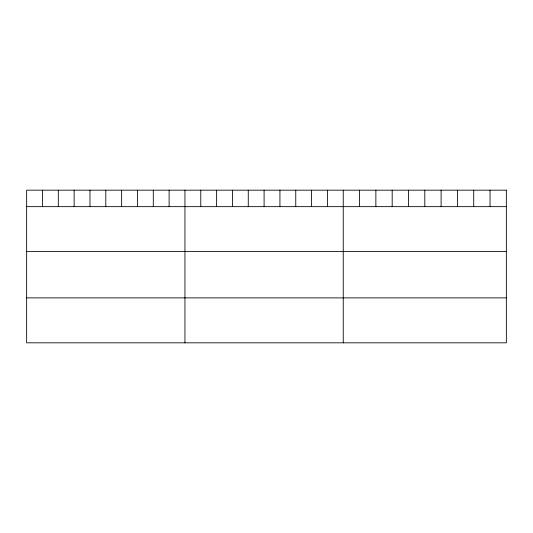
<?xml version="1.0" encoding="UTF-8"?>
<svg xmlns="http://www.w3.org/2000/svg" width="533" height="533" viewBox="0 0 533 533"><rect width="100%" height="100%" fill="white"/><g stroke="black" fill="none" stroke-linecap="round" stroke-linejoin="round"><path stroke-width="0.8" d="M26.65 206.651L506.35 206.651M26.65 251.589L506.35 251.589M26.65 297.887L506.35 297.887M490.04 190.174L490.04 206.651M473.73 190.174L473.73 206.651M457.421 190.174L457.421 206.651M441.111 190.174L441.111 206.651M424.801 190.174L424.801 206.651M408.491 190.174L408.491 206.651M392.181 190.174L392.181 206.651M375.872 190.174L375.872 206.651M359.562 190.174L359.562 206.651M343.252 190.174L343.252 342.826M327.422 190.174L327.422 206.651M311.592 190.174L311.592 206.651M295.762 190.174L295.762 206.651M279.932 190.174L279.932 206.651M264.101 190.174L264.101 206.651M248.271 190.174L248.271 206.651M232.441 190.174L232.441 206.651M216.611 190.174L216.611 206.651M200.781 190.174L200.781 206.651M184.951 190.174L184.951 342.826M169.121 190.174L169.121 206.651M153.291 190.174L153.291 206.651M137.461 190.174L137.461 206.651M121.631 190.174L121.631 206.651M105.801 190.174L105.801 206.651M89.97 190.174L89.97 206.651M74.14 190.174L74.14 206.651M58.31 190.174L58.31 206.651M42.48 190.174L42.48 206.651M506.35 190.174L26.65 190.174L26.65 342.826L506.35 342.826L506.35 190.174"/></g></svg>
